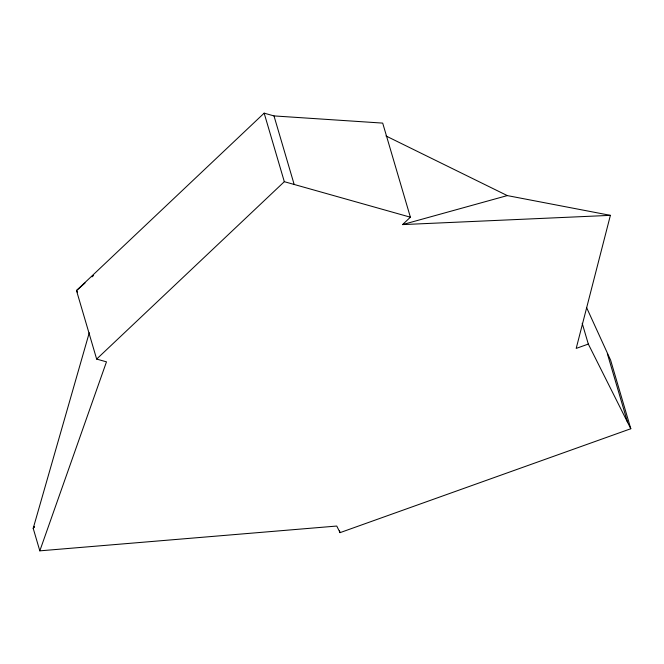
<?xml version="1.0" encoding="UTF-8"?>
<svg xmlns="http://www.w3.org/2000/svg" width="664" height="664" viewBox="0 0 664 664"><rect width="100%" height="100%" fill="white"/><g stroke="black" fill="none" stroke-linecap="round" stroke-linejoin="round"><path stroke-width="1" d="M385.975 135.962L507.288 195.589L610.39 215.352L576.194 348.409L588.321 344.068L630.8 428.736L340.059 532.644L336.756 526.046L39.823 550.846L33.2 528.345L89.266 332.755M39.823 550.846L106.481 361.847L96.653 359.083L76.484 290.558L264.156 113.154L273.991 115.918L382.696 123.106L410.393 217.203L402.55 224.598L610.39 215.352M34.354 526.627L33.2 528.345L34.503 526.726M96.653 359.083L284.325 181.687L410.393 217.203M85.034 283.022L76.484 290.558L77.547 292.268M92.03 276.855L93.582 275.477M402.55 224.598L507.288 195.589M586.528 307.449L610.631 360.212L630.8 428.736M607.336 353.613L627.505 422.138M582.195 323.268L588.321 344.068M273.991 115.918L294.16 184.443M264.156 113.154L284.325 181.687M339.47 530.66L340.059 532.644"/></g></svg>
